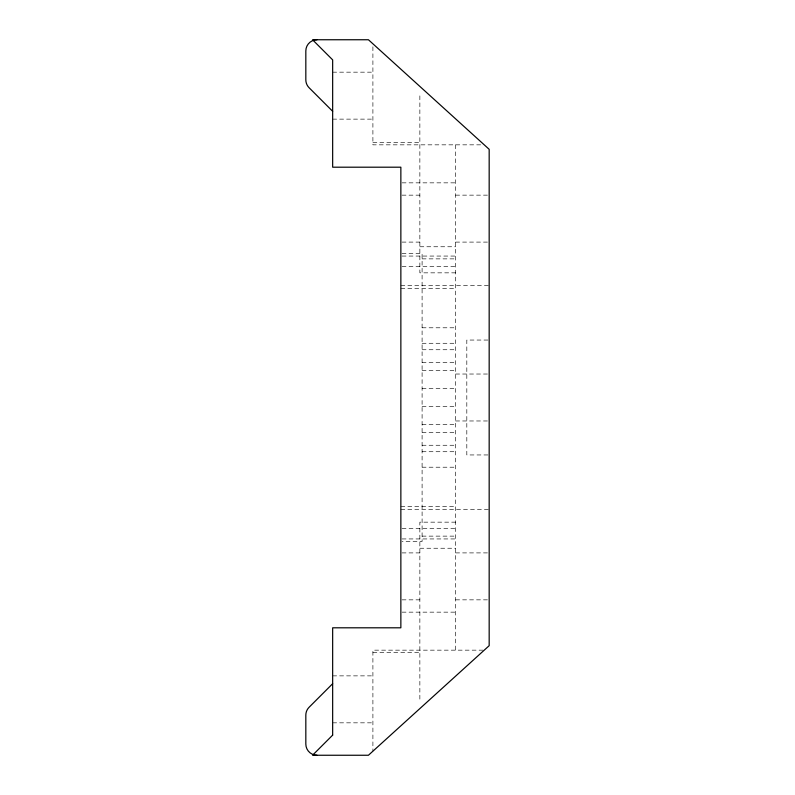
<?xml version="1.0" encoding="UTF-8"?>
<svg xmlns="http://www.w3.org/2000/svg" width="795" height="795" viewBox="0 0 795 795"><rect width="100%" height="100%" fill="white"/><g stroke="black" fill="none" stroke-linecap="round" stroke-linejoin="round"><path stroke-width="0.6" stroke-dasharray="3.98 2.98" d="M332.658 72.166L372.905 72.166M332.658 119.131L372.905 119.131M372.905 142.603L419.859 142.603M480.667 144.839L372.905 144.839L372.905 46.269M402.071 182.85L455.634 182.85M402.041 195.153L419.859 195.153M455.634 195.143L487.931 195.143M402.041 242.097L419.859 242.097M455.634 242.097L487.931 242.097M419.859 246.758L455.634 246.758M402.031 253.476L422.095 253.476L422.095 541.524L402.031 541.524M402.071 256.06L455.634 256.06M422.095 258.872L455.634 258.872M402.071 266.385L455.634 266.385M455.634 272.844L419.859 272.844L419.859 95.648M400.859 285.703L489.173 285.703M400.859 288.337L455.634 288.337M422.095 327.788L455.634 327.788M487.931 340.051L466.814 340.051L466.814 454.949L487.931 454.949M422.095 343.281L455.634 343.281M422.095 349.74L455.634 349.74M422.095 362.649L455.634 362.649M422.095 370.391L455.634 370.391M455.634 374.028L487.931 374.028M422.095 388.556L455.634 388.556M422.095 406.444L455.634 406.444M455.634 420.972L487.931 420.972M422.095 424.609L455.634 424.609M422.095 432.351L455.634 432.351M422.095 445.26L455.634 445.26M422.095 451.719L455.634 451.719M422.095 467.212L455.634 467.212M400.859 506.663L455.634 506.663M400.859 509.297L489.173 509.297M455.634 522.156L419.859 522.156L419.859 699.352M402.071 528.615L455.634 528.615M422.095 536.128L455.634 536.128M402.071 538.94L455.634 538.94M419.859 548.242L455.634 548.242M402.041 552.903L419.859 552.903M455.634 552.903L487.931 552.903M402.041 599.847L419.859 599.847M455.634 599.847L487.931 599.847M402.071 612.15L455.634 612.15M483.052 650.161L372.905 650.161L372.905 751.195M372.905 652.397L419.859 652.397M332.658 675.869L372.905 675.869M332.658 722.834L372.905 722.834M455.634 144.839L455.634 650.161"/><path stroke-width="1.19" d="M332.658 683.7L309.106 707.252A11.18 11.18 0 0 0 305.827 715.162L305.827 744.07A11.18 11.18 0 0 0 317.006 755.25M332.658 111.3L309.106 87.748A11.18 11.18 0 0 1 305.827 79.838L305.827 50.93A11.18 11.18 0 0 1 317.006 39.75M332.658 735.127L312.534 755.25L368.433 755.25L489.173 645.689L489.173 149.311L368.433 39.75L312.534 39.75L332.658 59.873L332.658 167.198L400.859 167.198L400.859 627.802L332.658 627.802L332.658 735.127"/></g></svg>
